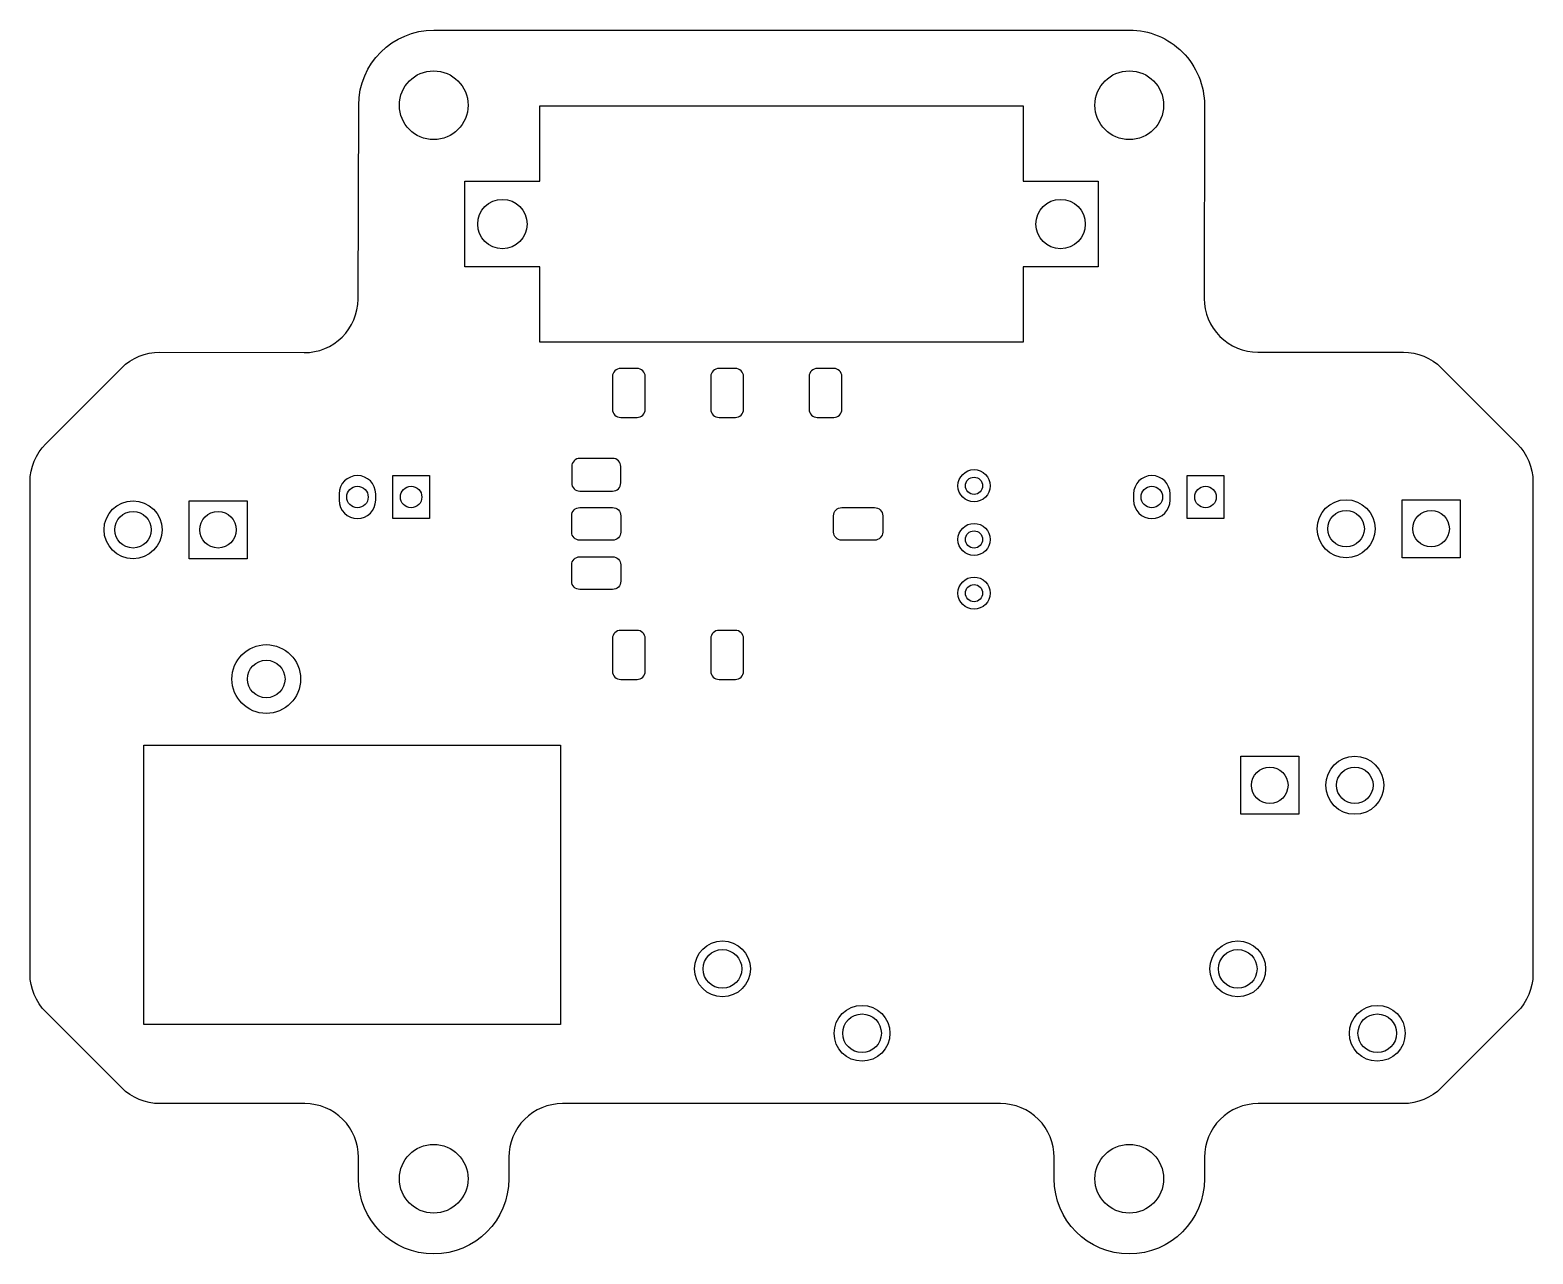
# Model space of a CAD drawing. Header units: millimetres. Extents: x -35 to 35, y -31 to 26.
import ezdxf

# ---------------------------------------------------------------- set-up
doc = ezdxf.new("R2010")
doc.units = ezdxf.units.MM
doc.layers.get('0').update_dxf_attribs({"linetype": 'CONTINUOUS'})

msp = doc.modelspace()

# ---------------------------------------------------------------- linework, layer by layer
for p, q in [((1.288, 9.896), (1.288, 8.372)), ((2.431, 10.277), (1.669, 10.277)), ((2.812, 8.372), (2.812, 9.896)), ((1.669, 7.991), (2.431, 7.991))]:
    msp.add_line(p, q)
for points in [[(-10.2, -23.966, 0.414214), (-12.7, -26.466), (-12.7, -27.466, -1), (-19.7, -27.466), (-19.7, -26.466, 0.414214), (-22.2, -23.966), (-28.964, -23.966, -0.198912), (-30.732, -23.234), (-34.268, -19.698, -0.198912), (-35, -17.93), (-35, 4.998, -0.198912), (-34.268, 6.766), (-30.732, 10.302, -0.198912), (-28.964, 11.034), (-22.234, 11.009, 0.414214), (-19.725, 13.5), (-19.692, 22.543, -0.413103), (-16.192, 26.03), (16.2, 26.034, -0.414545), (19.7, 22.53), (19.69, 13.537, 0.414545), (22.19, 11.034), (28.964, 11.034, -0.198912), (30.732, 10.302), (34.268, 6.766, -0.198912), (35, 4.998), (35, -17.93, -0.198912), (34.268, -19.698), (30.732, -23.234, -0.198912), (28.964, -23.966), (22.2, -23.966, 0.414214), (19.7, -26.466), (19.7, -27.466, -1), (12.7, -27.466), (12.7, -26.466, 0.414214), (10.2, -23.966)], [(-7.872, 8.372, 0.414214), (-7.491, 7.991), (-6.729, 7.991, 0.414214), (-6.348, 8.372), (-6.348, 9.896, 0.414214), (-6.729, 10.277), (-7.491, 10.277, 0.414214), (-7.872, 9.896)], [(-3.292, 8.372, 0.414214), (-2.911, 7.991), (-2.149, 7.991, 0.414214), (-1.768, 8.372), (-1.768, 9.896, 0.414214), (-2.149, 10.277), (-2.911, 10.277, 0.414214), (-3.292, 9.896)], [(-7.487, 5.705, 0.414214), (-7.868, 6.086), (-9.392, 6.086, 0.414214), (-9.773, 5.705), (-9.773, 4.943, 0.414214), (-9.392, 4.562), (-7.868, 4.562, 0.414214), (-7.487, 4.943)], [(-18.901, 4.135), (-18.901, 4.435, 1), (-20.601, 4.435), (-20.601, 4.135, 1)], [(18.099, 4.135), (18.099, 4.435, 1), (16.399, 4.435), (16.399, 4.135, 1)], [(-7.868, 2.272), (-9.392, 2.272, -0.414214), (-9.773, 2.653), (-9.773, 3.415, -0.414214), (-9.392, 3.796), (-7.868, 3.796, -0.414214), (-7.487, 3.415), (-7.487, 2.653, -0.414214)], [(4.332, 2.272), (2.808, 2.272, -0.414214), (2.427, 2.653), (2.427, 3.415, -0.414214), (2.808, 3.796), (4.332, 3.796, -0.414214), (4.713, 3.415), (4.713, 2.653, -0.414214)], [(-7.868, -0.018), (-9.392, -0.018, -0.414214), (-9.773, 0.363), (-9.773, 1.125, -0.414214), (-9.392, 1.506), (-7.868, 1.506, -0.414214), (-7.487, 1.125), (-7.487, 0.363, -0.414214)], [(-6.348, -2.304, 0.414214), (-6.729, -1.923), (-7.491, -1.923, 0.414214), (-7.872, -2.304), (-7.872, -3.828, 0.414214), (-7.491, -4.209), (-6.729, -4.209, 0.414214), (-6.348, -3.828)], [(-2.149, -4.209, 0.414214), (-1.768, -3.828), (-1.768, -2.304, 0.414214), (-2.149, -1.923), (-2.911, -1.923, 0.414214), (-3.292, -2.304), (-3.292, -3.828, 0.414214), (-2.911, -4.209)]]:
    msp.add_lwpolyline(points, format="xyb", close=True)
for points in [[(-11.25, 22.5), (11.25, 22.5), (11.25, 19), (14.75, 19), (14.75, 15), (11.25, 15), (11.25, 11.5), (-11.25, 11.5), (-11.25, 15), (-14.75, 15), (-14.75, 19), (-11.25, 19)], [(-16.401, 3.285), (-18.101, 3.285), (-18.101, 5.285), (-16.401, 5.285)], [(18.899, 5.285), (20.599, 5.285), (20.599, 3.285), (18.899, 3.285)], [(-27.593, 4.11), (-24.893, 4.11), (-24.893, 1.41), (-27.593, 1.41)], [(31.607, 1.46), (28.907, 1.46), (28.907, 4.16), (31.607, 4.16)], [(31.607, 1.46), (28.907, 1.46), (28.907, 4.16), (31.607, 4.16)], [(-10.3, -7.276), (-10.3, -20.276), (-29.7, -20.276), (-29.7, -7.276)], [(24.093, -7.791), (24.093, -10.491), (21.393, -10.491), (21.393, -7.791)]]:
    msp.add_lwpolyline(points, close=True)
for centre, radius in [((-16.2, 22.534), 1.6), ((16.2, 22.534), 1.6), ((-13, 17), 1.15), ((13, 17), 1.15), ((8.969, 4.81), 0.75), ((8.969, 4.81), 0.4), ((-19.751, 4.285), 0.5), ((-17.251, 4.285), 0.5), ((17.249, 4.285), 0.5), ((19.749, 4.285), 0.5), ((-30.203, 2.76), 1.35), ((-30.203, 2.76), 0.85), ((-26.243, 2.76), 0.85), ((26.297, 2.81), 1.35), ((26.297, 2.81), 1.35), ((26.297, 2.81), 0.85), ((26.297, 2.81), 0.85), ((30.257, 2.81), 0.85), ((30.257, 2.81), 0.85), ((8.969, 2.31), 0.75), ((8.969, 2.31), 0.4), ((8.969, -0.19), 0.75), ((8.969, -0.19), 0.4), ((-24, -4.19), 1.6), ((-24, -4.19), 0.875), ((22.743, -9.141), 0.85), ((26.703, -9.141), 1.35), ((26.703, -9.141), 0.85), ((-2.75, -17.69), 1.3), ((-2.75, -17.69), 0.9), ((21.25, -17.69), 1.3), ((21.25, -17.69), 0.9), ((3.75, -20.69), 1.3), ((27.75, -20.69), 1.3), ((3.75, -20.69), 0.9), ((27.75, -20.69), 0.9), ((-16.2, -27.466), 1.6), ((16.2, -27.466), 1.6)]:
    msp.add_circle(centre, radius)
for centre, start, end in [((1.669, 9.896), 90, 180), ((2.431, 9.896), 0, 90), ((1.669, 8.372), 180, 270), ((2.431, 8.372), -90, 0)]:
    msp.add_arc(centre, 0.381, start, end)

doc.saveas('drawing.dxf')
